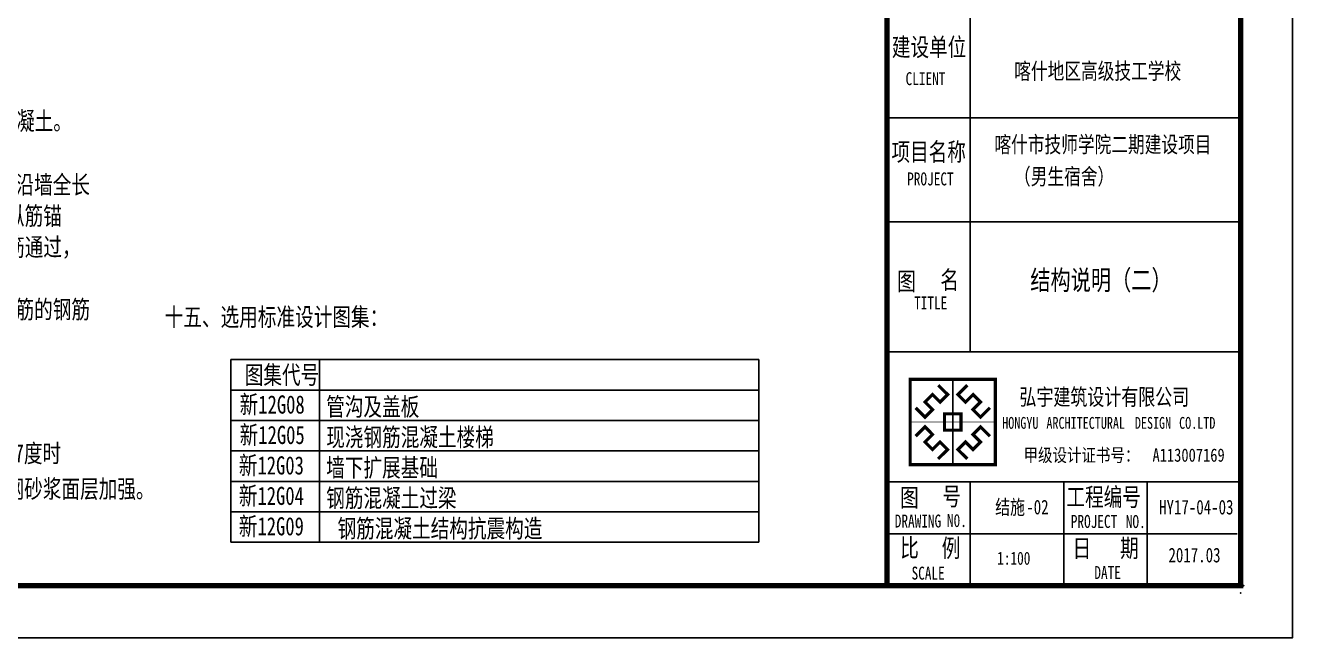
# Model space of a CAD drawing. Header units: millimetres. Extents: x 539196 to 807275, y 431843 to 1156631.
# Drawn here: x 592781 to 627244, y 1037831 to 1054494 of the extents above; entities that cross this region are included whole.
import ezdxf

# ---------------------------------------------------------------- set-up
doc = ezdxf.new("R2010")
doc.units = ezdxf.units.MM
doc.header["$MEASUREMENT"] = 0
doc.layers.add('PUB_TITLE', color=4, linetype='Continuous')
doc.layers.add('TK', color=9, linetype='Continuous')
doc.styles.add('-宋体', font='', dxfattribs={"width": 0.8})
doc.styles.add('_TEL_DIM', font='simhei.ttf', dxfattribs={"width": 0.8, "height": 3.5})
doc.styles.get('-宋体').set_extended_font_data('SimSun')

# ---------------------------------------------------------------- blocks, each defined once
blk = doc.blocks.new('logo')
at = {"color": 6}
blk.add_line((1004, 2011), (1004, 0), dxfattribs=at)
at = {"color": 6, "const_width": 74.6}
for points in [[(0, 2011), (2008, 2011), (2008, 0), (0, 0)], [(809, 1198), (1199, 1198), (1199, 813), (809, 813)]]:
    blk.add_lwpolyline(points, close=True, dxfattribs=at)
at = {"color": 6}
blk.add_lwpolyline([(0, 2011), (2008, 2011), (2008, 0), (0, 0)], close=True, dxfattribs=at)
for points, const_width in [([(660, 1874), (883, 1654), (704, 1475), (526, 1653), (350, 1477), (528, 1299), (350, 1120), (129, 1340)], 74.6), ([(1004, 2011), (1004, 0)], 15.2), ([(1348, 1874), (1125, 1654), (1304, 1475), (1482, 1653), (1658, 1477), (1480, 1299), (1659, 1120), (1879, 1340)], 74.6), ([(0, 1006), (2008, 1006)], 15.2), ([(660, 137), (883, 357), (704, 536), (526, 358), (350, 534), (528, 712), (350, 891), (129, 671)], 74.6), ([(1348, 137), (1125, 357), (1304, 536), (1482, 358), (1658, 534), (1480, 712), (1659, 891), (1879, 671)], 74.6)]:
    blk.add_lwpolyline(points, dxfattribs=dict(at, const_width=const_width))
blk = doc.blocks.new('图签11')
for p, q in [((3661956, -366171), (3661956, -326171)), ((3663556, -361670), (3663556, -355170)), ((3661956, -359170), (3661956, -357170)), ((3661956, -364170), (3661956, -361670)), ((3661956, -361670), (3668756, -361670)), ((3661956, -365170), (3661956, -364170)), ((3661956, -364170), (3668756, -364170)), ((3661956, -364170), (3668691, -364170)), ((3663556, -366171), (3663556, -364170)), ((3665356, -366171), (3665356, -364170)), ((3666956, -366171), (3666956, -364170)), ((3661956, -366170), (3661956, -365170)), ((3661956, -365170), (3668691, -365170)), ((3661956, -365170), (3662956, -365170)), ((3662956, -365170), (3663156, -365170)), ((3663156, -365170), (3663356, -365170)), ((3668756, -366171), (3661956, -366171)), ((3661956, -366171), (3663656, -366171)), ((3668756, -366170), (3662804, -366170))]:
    blk.add_line(p, q)
at = {"const_width": 34}
for points in [[(3661956, -357170), (3668756, -357170)], [(3661956, -359170), (3668756, -359170)], [(3661956, -361670), (3668756, -361670)], [(3661956, -364170), (3668756, -364170)]]:
    blk.add_lwpolyline(points, dxfattribs=at)
for p in [(3668756, -366170), (3668756, -366170), (3668817, -366171), (3668756, -366310)]:
    blk.add_point(p)
at = {"layer": 'PUB_TITLE', "const_width": 100}
blk.add_lwpolyline([(3661956, -326171), (3668756, -326171), (3668756, -366170), (3661956, -366170)], close=True, dxfattribs=at)
at = {"color": 5, "xscale": 0.8162497761659324, "yscale": 0.8162497763405554, "zscale": 0.8162497763059946}
blk.add_blockref('logo', (3662401, -363842), dxfattribs=at)
at = {"style": '-宋体', "width": 0.75}
for s, height, p in [('建设单位', 350, (3662049, -355982)), ('CLIENT', 250, (3662313, -356540)), ('项目名称', 350, (3662041, -357998)), ('PROJECT', 250, (3662344, -358469)), ('图', 350, (3662152, -360488)), ('名', 350, (3662981, -360463)), ('TITLE', 250, (3662478, -360855)), ('图', 350, (3662208, -364650)), ('号', 350, (3663020, -364626)), ('工程编号', 350, (3665406, -364638)), ('DRAWING', 250, (3662105, -365051)), ('N0.', 250, (3663109, -365041)), ('PROJECT', 250, (3665490, -365059)), ('NO.', 250, (3666548, -365061)), ('比', 350, (3662210, -365616)), ('例', 350, (3663008, -365622)), ('日', 350, (3665523, -365625)), ('期', 350, (3666438, -365622)), ('1:100', 250, (3664075, -365767)), ('2017.03', 280.3, (3667368, -365721)), ('SCALE', 250, (3662428, -366054)), ('DATE', 250, (3665943, -366042))]:
    blk.add_text(s, height=height, dxfattribs=at).set_placement(p)
at = {"color": 1, "style": '-宋体', "width": 0.75}
for s, height, p in [('喀什地区高级技工学校', 313.9, (3664402, -356425)), ('喀什市技师学院二期建设项目', 313.91, (3664021, -357837)), ('（男生宿舍）', 313.9, (3664398, -358454)), ('HY17-04-03', 280.3, (3667188, -364799))]:
    blk.add_text(s, height=height, dxfattribs=at).set_placement(p)
at = {"layer": 'TK', "color": 9}
for s, height, style, width, p in [('弘宇建筑设计有限公司', 319, '-宋体', 0.75, (3664503, -362698)), ('HONGYU', 227.8, '-宋体', 0.75, (3664171, -363152, 0)), ('ARCHITECTURAL', 227.85, '-宋体', 0.75, (3665021, -363152, 0)), ('DESIGN', 227.8, '-宋体', 0.75, (3666722, -363152, 0)), ('CO.LTD', 227.8, '-宋体', 0.75, (3667573, -363152, 0)), ('甲级设计证书号：', 255.1, '_TEL_DIM', 0.8, (3664582, -363785)), ('A113007169', 255.1, '_TEL_DIM', 0.8, (3667061, -363785))]:
    blk.add_text(s, height=height, dxfattribs=dict(at, style=style, width=width)).set_placement(p)

msp = doc.modelspace()

# ---------------------------------------------------------------- linework, layer by layer
for p, q in [((598369.6, 1045399), (598369.6, 1040428.8)), ((598369.6, 1045399), (612726.1, 1045399)), ((600780.4, 1045399), (600780.4, 1040428.8)), ((612726.1, 1045399), (612726.1, 1040428.8)), ((598369.6, 1044570.6), (612726.1, 1044570.6)), ((598369.6, 1043742.2), (612726.1, 1043742.2)), ((598369.6, 1042913.9), (612726.1, 1042913.9)), ((598369.6, 1042085.5), (612726.1, 1042085.5)), ((598369.6, 1041257.1), (612726.1, 1041257.1)), ((598369.6, 1040428.8), (612726.1, 1040428.8))]:
    msp.add_line(p, q)
at = {"layer": 'PUB_TITLE'}
msp.add_lwpolyline([(543235.4, 1037831.5), (627244, 1037831.5), (627244, 1097231.5), (543235.4, 1097231.5)], close=True, dxfattribs=at)
at = {"layer": 'PUB_TITLE', "const_width": 141.4}
msp.add_lwpolyline([(546771.1, 1039245.7), (625829.7, 1039245.7), (625829.7, 1095817.2), (546771.1, 1095817.2)], close=True, dxfattribs=at)

# ---------------------------------------------------------------- block references
at = {"xscale": 1.41428571427241, "yscale": 1.41428571427241, "zscale": 1.414285714285714}
msp.add_blockref('图签11', (-4562839.4, 1557115.2), dxfattribs=at)

# ---------------------------------------------------------------- texts
at = {"style": '-宋体', "width": 0.75}
for s, height, p in [('(3) 浇注构造柱混凝土前，应将柱根处杂物清理干净，并用压力水冲洗后浇筑混凝土。', 495, (574806.4, 1051645.8)), ('6．填充墙当墙净高大于4.00m 时，应在墙体半高处（或门窗洞顶）设置与柱连接且沿墙全长', 495, (574032.7, 1049910.7)), ('   贯通的钢筋混凝土水平系梁，水平系梁详见图集新12G02第113页1,2，水平系梁纵筋锚', 495, (574032.7, 1049062.2)), ('   入钢筋混凝土墙、柱、构造柱内不得小于La 。 洞口处过梁照设， 水平系梁纵筋通过， ', 495, (574032.7, 1048213.6)), ('结构说明（二）', 537.07, (620109.1, 1047293.9)), ('   当水平系梁被门洞切断时，应在洞顶设置一道不小于被切断的水平系梁断面和配筋的钢筋', 495, (574032.7, 1046516.4)), ('十五、选用标准设计图集：', 495, (596570.1, 1046311)), ('图集代号', 495, (598747.5, 1044735.4)), ('新12G08', 495, (598608.4, 1043928.8)), ('管沟及盖板', 495, (600962.6, 1043869)), ('新12G05', 495, (598608.4, 1043100.5)), ('现浇钢筋混凝土楼梯', 495, (600962.6, 1043040.6)), ('9．填充墙应沿框架柱全高每隔500-600毫米设2  6拉筋，拉筋伸入墙内的长度，6、7度时', 495, (574014.5, 1042600.7)), ('新12G03', 495, (598586.4, 1042272.1)), ('墙下扩展基础', 495, (600962.6, 1042212.3)), ('宜沿墙全长贯通，8、9度时全长贯通，楼梯间和人流通道的填充墙，尚应采用钢丝网砂浆面层加强。', 495, (574014.5, 1041634)), ('新12G04', 495, (598586.4, 1041443.7)), ('钢筋混凝土过梁', 495, (600962.6, 1041383.9)), ('结施', 396.39, (619154, 1041187)), ('-02', 396.39, (619999.7, 1041187)), ('新12G09', 495, (598586.4, 1040615.4)), ('钢筋混凝土结构抗震构造', 495, (601271, 1040555.5))]:
    msp.add_text(s, height=height, dxfattribs=at).set_placement(p)

doc.saveas('drawing.dxf')
